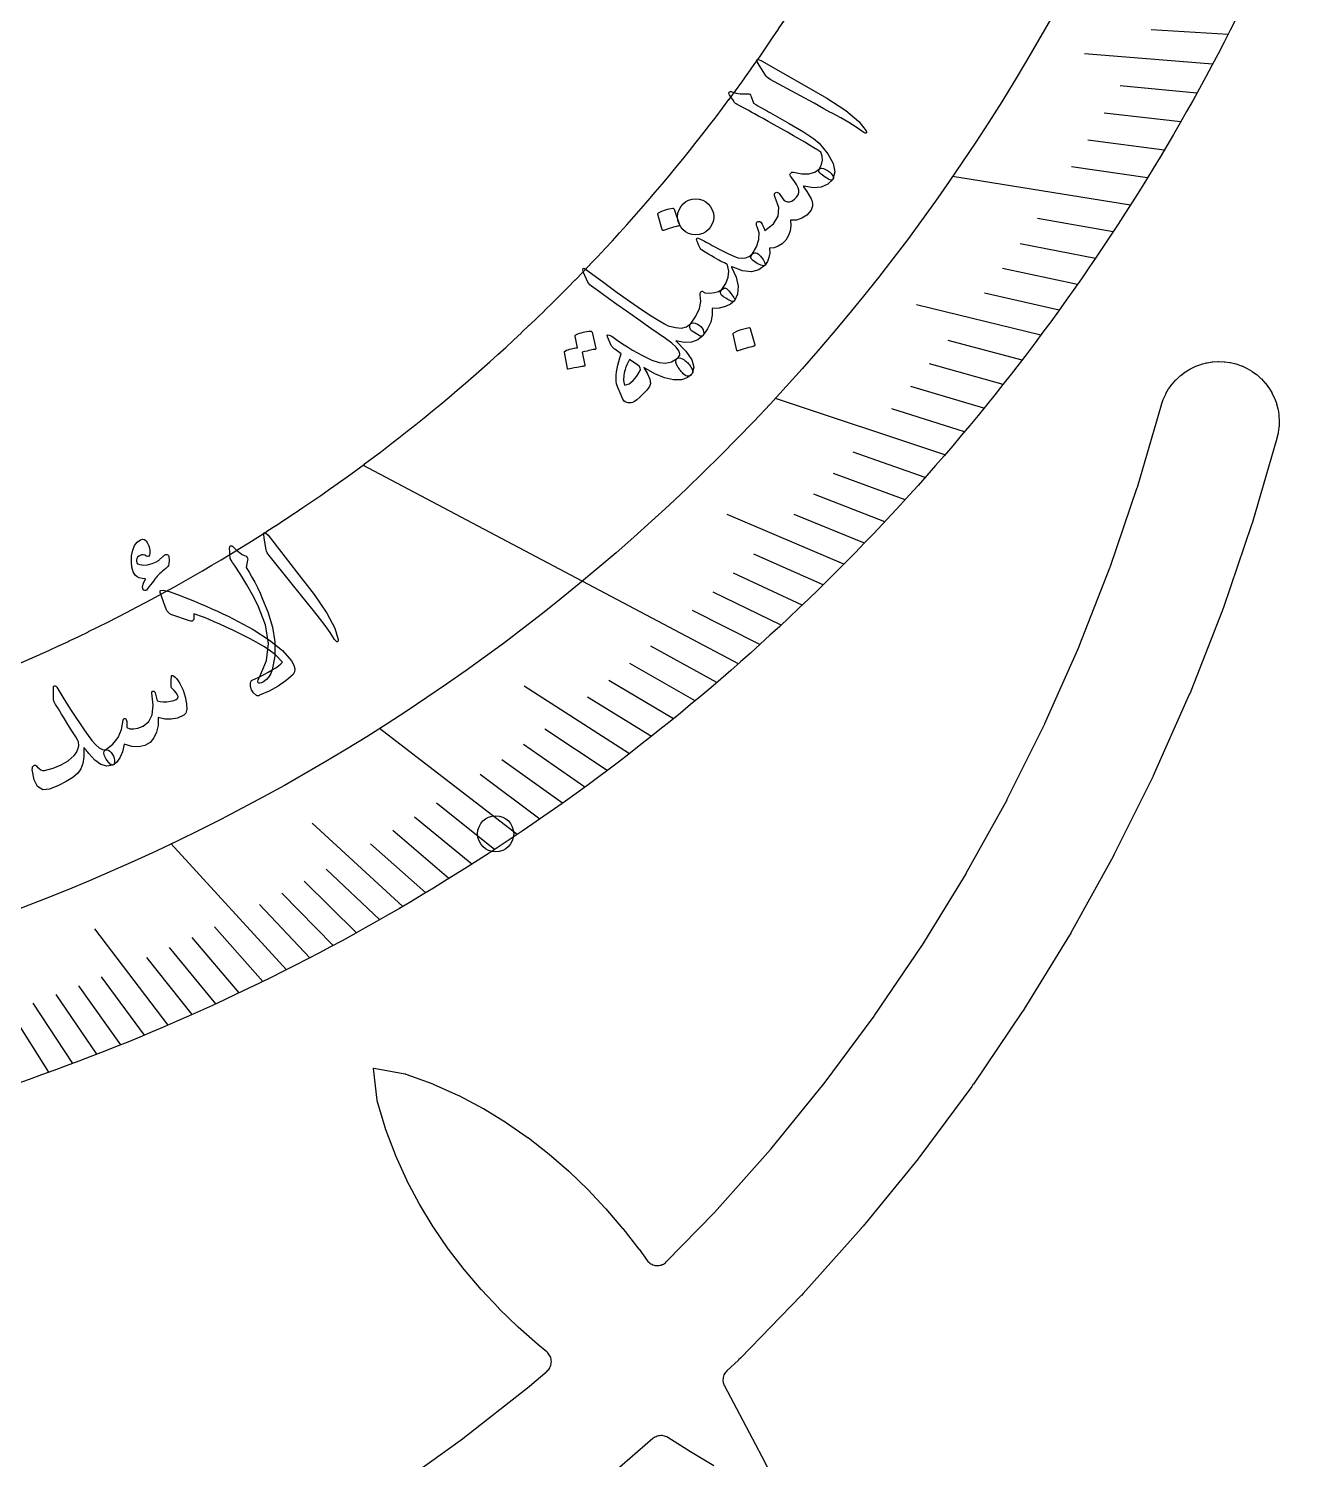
# Model space of a CAD drawing. Header units: millimetres. Extents: x -60 to 60, y -60 to 60.
# Drawn here: x 14.18 to 39.58, y -30.88 to -2.32 of the extents above; entities that cross this region are included whole.
import ezdxf

# ---------------------------------------------------------------- set-up
doc = ezdxf.new("R2010")
doc.units = ezdxf.units.MM
for name, color, linetype in [('CUT_INNER', 6, 'Continuous'), ('ENGRAVE', 7, 'Continuous'), ('ENGRAVE_FINE', 8, 'Continuous'), ('TEXT', 5, 'Continuous')]:
    doc.layers.add(name, color=color, linetype=linetype)

msp = doc.modelspace()

# ---------------------------------------------------------------- linework, layer by layer
at = {"layer": 'CUT_INNER'}
for points in [[(38.2791, -2.1219), (38.1602, -2.3564), (38.0398, -2.5902), (37.918, -2.8232), (37.7948, -3.0555), (37.6701, -3.287), (37.544, -3.5178), (37.4165, -3.7477), (37.2876, -3.9769), (37.1573, -4.2053), (37.0256, -4.4329), (36.8925, -4.6597), (36.758, -4.8856), (36.6222, -5.1108), (36.4849, -5.3351), (36.3463, -5.5585), (36.2063, -5.7811), (36.0649, -6.0028), (35.9222, -6.2237), (35.7781, -6.4436), (35.6327, -6.6627), (35.486, -6.8809), (35.3379, -7.0982), (35.1885, -7.3146), (35.0377, -7.53), (34.8857, -7.7446), (34.7323, -7.9581), (34.5776, -8.1708), (34.4216, -8.3825), (34.2643, -8.5932), (34.1057, -8.803), (33.9459, -9.0117), (33.7848, -9.2195), (33.6223, -9.4263), (33.4587, -9.6321), (33.2937, -9.8369), (33.1276, -10.0407), (32.9601, -10.2435), (32.7914, -10.4452), (32.6215, -10.6459), (32.4504, -10.8455), (32.278, -11.0441), (32.1045, -11.2416), (31.9297, -11.4381), (31.7537, -11.6335), (31.5765, -11.8278), (31.3981, -12.021), (31.2186, -12.2131), (31.0379, -12.4041), (30.856, -12.594), (30.6729, -12.7827), (30.4887, -12.9704), (30.3033, -13.1569), (30.1168, -13.3422), (29.9292, -13.5265), (29.7404, -13.7095), (29.5505, -13.8914), (29.3596, -14.0722), (29.1675, -14.2517), (28.9743, -14.4301), (28.78, -14.6073), (28.5846, -14.7833), (28.3881, -14.9581), (28.1906, -15.1316), (27.992, -15.304), (27.7924, -15.4752), (27.5917, -15.6451), (27.39, -15.8138), (27.1873, -15.9812), (26.9835, -16.1474), (26.7787, -16.3123), (26.5729, -16.476), (26.3661, -16.6384), (26.1583, -16.7996), (25.9496, -16.9594), (25.7398, -17.118), (25.5291, -17.2753), (25.3174, -17.4313), (25.1048, -17.586), (24.8912, -17.7394), (24.6767, -17.8915), (24.4612, -18.0422), (24.2448, -18.1916), (24.0276, -18.3397), (23.8094, -18.4865), (23.5903, -18.6319), (23.3703, -18.776), (23.1495, -18.9187), (22.9278, -19.0601), (22.7052, -19.2001), (22.4817, -19.3387), (22.2575, -19.476), (22.0323, -19.6119), (21.8064, -19.7464), (21.5796, -19.8795), (21.352, -20.0112), (21.1236, -20.1415), (20.8944, -20.2704), (20.6645, -20.3979), (20.4337, -20.524), (20.2022, -20.6487), (19.9699, -20.7719), (19.7369, -20.8937), (19.5031, -21.0141), (19.2686, -21.1331), (19.0334, -21.2506), (18.7974, -21.3666), (18.5608, -21.4812), (18.3234, -21.5944), (18.0854, -21.7061), (17.8466, -21.8163), (17.6072, -21.9251), (17.3672, -22.0324), (17.1264, -22.1382), (16.8851, -22.2426), (16.6431, -22.3455), (16.4005, -22.4468), (16.1572, -22.5467), (15.9134, -22.6451), (15.6689, -22.742), (15.4239, -22.8374), (15.1783, -22.9313), (14.9321, -23.0237), (14.6853, -23.1145), (14.438, -23.2039), (14.1902, -23.2917), (13.9418, -23.378)], [(14.0094, -14.9881), (14.2049, -14.9022), (14.2063, -14.9016), (14.4013, -14.8144), (14.4026, -14.8138), (14.5971, -14.7255), (14.5985, -14.7248), (14.7924, -14.6353), (14.7938, -14.6347), (14.9871, -14.5439), (14.9885, -14.5433), (15.1812, -14.4514), (15.1826, -14.4507), (15.3748, -14.3576), (15.3762, -14.357), (15.5678, -14.2627), (15.5692, -14.262), (15.7603, -14.1666), (15.7616, -14.1659), (15.9521, -14.0693), (15.9535, -14.0686), (16.1433, -13.9708), (16.1447, -13.9701), (16.3339, -13.8712), (16.3353, -13.8705), (16.524, -13.7704), (16.5253, -13.7697), (16.7133, -13.6684), (16.7147, -13.6677), (16.9021, -13.5653), (16.9034, -13.5646), (17.0902, -13.461), (17.0916, -13.4603), (17.2777, -13.3556), (17.279, -13.3548), (17.4645, -13.249), (17.4658, -13.2482), (17.6507, -13.1412), (17.652, -13.1405), (17.8362, -13.0324), (17.8375, -13.0316), (18.021, -12.9224), (18.0223, -12.9216), (18.2052, -12.8112), (18.2065, -12.8104), (18.3886, -12.699), (18.3899, -12.6981), (18.5714, -12.5856), (18.5727, -12.5847), (18.7535, -12.471), (18.7548, -12.4702), (18.9349, -12.3554), (18.9361, -12.3546), (19.1155, -12.2387), (19.1168, -12.2378), (19.2955, -12.1208), (19.2967, -12.12), (19.4747, -12.0019), (19.4759, -12.001), (19.6531, -11.8819), (19.6544, -11.881), (19.8309, -11.7607), (19.8321, -11.7598), (20.0079, -11.6385), (20.0091, -11.6376), (20.1841, -11.5152), (20.1854, -11.5143), (20.3596, -11.3908), (20.3608, -11.3899), (20.5343, -11.2653), (20.5355, -11.2644), (20.7082, -11.1388), (20.7095, -11.1379), (20.8814, -11.0112), (20.8826, -11.0103), (21.0538, -10.8826), (21.055, -10.8816), (21.2253, -10.7528), (21.2266, -10.7519), (21.3961, -10.6221), (21.3973, -10.6211), (21.5661, -10.4903), (21.5673, -10.4893), (21.7353, -10.3574), (21.7365, -10.3565), (21.9036, -10.2235), (21.9048, -10.2226), (22.0711, -10.0886), (22.0723, -10.0877), (22.2378, -9.9527), (22.239, -9.9517), (22.4037, -9.8157), (22.4049, -9.8148), (22.5687, -9.6778), (22.5699, -9.6768), (22.7328, -9.5388), (22.734, -9.5378), (22.8961, -9.3988), (22.8973, -9.3978), (23.0586, -9.2578), (23.0597, -9.2568), (23.2202, -9.1158), (23.2213, -9.1148), (23.3809, -8.9728), (23.382, -8.9718), (23.5407, -8.8289), (23.5418, -8.8279), (23.6996, -8.684), (23.7007, -8.6829), (23.8576, -8.5381), (23.8588, -8.537), (24.0148, -8.3912), (24.0159, -8.3901), (24.171, -8.2434), (24.1721, -8.2423), (24.3264, -8.0946), (24.3275, -8.0935), (24.4808, -7.9448), (24.4819, -7.9438), (24.6343, -7.7941), (24.6353, -7.7931), (24.7868, -7.6425), (24.7879, -7.6414), (24.9384, -7.49), (24.9395, -7.4889), (25.0891, -7.3365), (25.0902, -7.3354), (25.2389, -7.1821), (25.2399, -7.181), (25.3877, -7.0268), (25.3887, -7.0256), (25.5355, -6.8705), (25.5366, -6.8694), (25.6824, -6.7134), (25.6834, -6.7123), (25.8283, -6.5554), (25.8293, -6.5542), (25.9732, -6.3964), (25.9743, -6.3953), (26.1172, -6.2366), (26.1182, -6.2355), (26.2602, -6.0759), (26.2612, -6.0748), (26.4022, -5.9144), (26.4032, -5.9132), (26.5432, -5.7519), (26.5442, -5.7508), (26.6832, -5.5886), (26.6842, -5.5875), (26.8222, -5.4245), (26.8231, -5.4233), (26.9601, -5.2595), (26.9611, -5.2583), (27.0971, -5.0936), (27.0981, -5.0924), (27.233, -4.9269), (27.234, -4.9257), (27.368, -4.7594), (27.3689, -4.7582), (27.5019, -4.5911), (27.5028, -4.5899), (27.6347, -4.4219), (27.6357, -4.4207), (27.7665, -4.252), (27.7675, -4.2507), (27.8973, -4.0812), (27.8982, -4.08), (28.027, -3.9096), (28.0279, -3.9084), (28.1557, -3.7372), (28.1566, -3.736), (28.2833, -3.5641), (28.2842, -3.5629), (28.4098, -3.3902), (28.4107, -3.3889), (28.5353, -3.2155), (28.5362, -3.2142), (28.6597, -3.04), (28.6606, -3.0387), (28.783, -2.8637), (28.7839, -2.8625), (28.9052, -2.6868), (28.9061, -2.6855), (29.0264, -2.509), (29.0272, -2.5078), (29.1464, -2.3306), (29.1473, -2.3293), (29.2654, -2.1514)], [(21.4729, -31.4423), (22.8376, -30.4655), (22.8465, -30.4588), (24.1665, -29.4225), (24.1751, -29.4154), (24.5245, -29.1151), (24.5421, -29.0984), (24.558, -29.0802), (24.572, -29.0605), (24.584, -29.0395), (24.594, -29.0175), (24.6018, -28.9946), (24.6074, -28.9711), (24.6106, -28.9471), (24.6116, -28.9229), (24.6101, -28.8988), (24.6064, -28.8749), (24.6004, -28.8515), (24.5921, -28.8287), (24.5817, -28.8069), (24.5692, -28.7862), (24.5548, -28.7668), (24.5385, -28.7489), (24.5206, -28.7326), (24.3384, -28.5824), (24.3348, -28.5793), (23.9474, -28.2343), (23.9435, -28.2307), (23.5724, -27.8711), (23.5683, -27.867), (23.2148, -27.4914), (23.2107, -27.4868), (22.876, -27.094), (22.8719, -27.089), (22.5571, -26.678), (22.5531, -26.6725), (22.2591, -26.2421), (22.2553, -26.2363), (21.9831, -25.7856), (21.9796, -25.7794), (21.7303, -25.3074), (21.727, -25.3007), (21.5023, -24.8059), (21.4992, -24.7985), (21.3024, -24.2788), (21.2993, -24.2696), (21.1378, -23.7177), (21.1366, -23.7126), (21.1358, -23.7075), (21.0612, -23.0741), (21.0608, -23.0684), (21.0665, -23.0691), (21.694, -23.1828), (21.6991, -23.184), (21.7041, -23.1855), (22.2449, -23.381), (22.2539, -23.3846), (22.7604, -23.6133), (22.7676, -23.6169), (23.2475, -23.8718), (23.254, -23.8755), (23.7096, -24.1536), (23.7156, -24.1576), (24.1484, -24.4572), (24.1541, -24.4614), (24.5653, -24.7815), (24.5706, -24.7859), (24.9612, -25.1256), (24.966, -25.13), (25.3373, -25.4884), (25.3416, -25.4928), (25.6945, -25.869), (25.6983, -25.8732), (26.0342, -26.266), (26.0376, -26.2701), (26.3579, -26.6782), (26.3607, -26.682), (26.5231, -26.9059), (26.5382, -26.9248), (26.5551, -26.9421), (26.5736, -26.9577), (26.5935, -26.9715), (26.6146, -26.9832), (26.6368, -26.9929), (26.6598, -27.0004), (26.6834, -27.0056), (26.7074, -27.0085), (26.7316, -27.0091), (26.7557, -27.0073), (26.7796, -27.0032), (26.8029, -26.9969), (26.8255, -26.9883), (26.8472, -26.9775), (26.8677, -26.9648), (26.8869, -26.9501), (26.9046, -26.9336), (27.8578, -25.9546), (27.8654, -25.9465), (28.9817, -24.6934), (28.9889, -24.6849), (30.0485, -23.3835), (30.0553, -23.3747), (31.0562, -22.0276), (31.0626, -22.0185), (32.0027, -20.6283), (32.0088, -20.619), (32.8863, -19.1884), (32.8919, -19.1788), (33.7051, -17.7107), (33.7102, -17.7009), (34.4575, -16.1982), (34.4622, -16.1882), (35.1421, -14.6538), (35.1464, -14.6435), (35.7575, -13.0805), (35.7613, -13.0701), (36.3026, -11.4815), (36.3059, -11.4709), (36.7843, -9.8319), (36.7862, -9.8261), (36.8216, -9.7235), (36.8262, -9.7121), (36.8703, -9.6163), (36.876, -9.6054), (36.9293, -9.5144), (36.936, -9.5041), (36.9979, -9.4187), (37.0056, -9.4092), (37.0756, -9.3303), (37.0842, -9.3215), (37.1616, -9.2498), (37.171, -9.242), (37.255, -9.1782), (37.2652, -9.1713), (37.3551, -9.1161), (37.3658, -9.1102), (37.4607, -9.0641), (37.472, -9.0593), (37.5709, -9.0227), (37.5826, -9.0191), (37.6847, -8.9924), (37.6967, -8.9898), (37.8008, -8.9733), (37.813, -8.9719), (37.9183, -8.9656), (37.9306, -8.9655), (38.036, -8.9696), (38.0482, -8.9707), (38.1527, -8.985), (38.1647, -8.9873), (38.2673, -9.0118), (38.2791, -9.0153), (38.3788, -9.0498), (38.3902, -9.0543), (38.486, -9.0984), (38.4969, -9.1041), (38.5879, -9.1574), (38.5982, -9.1641), (38.6836, -9.226), (38.6931, -9.2337), (38.772, -9.3037), (38.7808, -9.3123), (38.8525, -9.3897), (38.8603, -9.3991), (38.9241, -9.4832), (38.931, -9.4933), (38.9862, -9.5832), (38.9921, -9.5939), (39.0382, -9.6888), (39.043, -9.7001), (39.0796, -9.799), (39.0832, -9.8107), (39.1099, -9.9128), (39.1125, -9.9248), (39.129, -10.029), (39.1304, -10.0411), (39.1367, -10.1464), (39.1368, -10.1587), (39.1327, -10.2641), (39.1316, -10.2763), (39.1173, -10.3808), (39.115, -10.3929), (39.0897, -10.4984), (39.0882, -10.5044), (38.6012, -12.1729), (38.6004, -12.1756), (38.5851, -12.2237), (38.5843, -12.2263), (38.0232, -13.8732), (38.0223, -13.8758), (38.0049, -13.9232), (38.004, -13.9258), (37.3704, -15.5462), (37.3693, -15.5488), (37.3499, -15.5954), (37.3488, -15.5979), (36.644, -17.1886), (36.6428, -17.1911), (36.6214, -17.2368), (36.6202, -17.2393), (35.8455, -18.7971), (35.8442, -18.7996), (35.8207, -18.8443), (35.8194, -18.8467), (34.9764, -20.3687), (34.975, -20.3711), (34.9496, -20.4147), (34.9482, -20.417), (34.0384, -21.9001), (34.037, -21.9025), (34.0096, -21.9449), (34.0081, -21.9472), (33.0335, -23.3884), (33.0319, -23.3907), (33.0027, -23.4319), (33.0011, -23.4341), (31.9635, -24.8307), (31.9618, -24.8329), (31.9308, -24.8728), (31.9291, -24.8749), (30.8306, -26.2241), (30.8288, -26.2263), (30.7961, -26.2647), (30.7943, -26.2668), (29.637, -27.5659), (29.6351, -27.5679), (29.6007, -27.6049), (29.5988, -27.6069), (28.385, -28.8534), (28.3831, -28.8554), (28.3471, -28.8907), (28.3451, -28.8927), (28.1141, -29.1097), (28.0967, -29.1278), (28.0811, -29.1477), (28.0676, -29.169), (28.0564, -29.1915), (28.0474, -29.2151), (28.0409, -29.2395), (28.0369, -29.2644), (28.0354, -29.2895), (28.0364, -29.3147), (28.04, -29.3397), (28.046, -29.3642), (28.0545, -29.3879), (28.0654, -29.4107), (28.3077, -29.8594), (28.5609, -30.3377), (28.8113, -30.8186), (28.8119, -30.8198), (29.0558, -31.3008)], [(27.852, -31.0062), (27.3906, -30.724), (26.9344, -30.4396), (26.9131, -30.4278), (26.8908, -30.4181), (26.8676, -30.4105), (26.8438, -30.4053), (26.8196, -30.4024), (26.7952, -30.4019), (26.771, -30.4038), (26.747, -30.408), (26.7235, -30.4145), (26.7008, -30.4233), (26.679, -30.4342), (26.6584, -30.4473), (26.6392, -30.4622), (25.7161, -31.2556)]]:
    msp.add_lwpolyline(points, dxfattribs=at)
at = {"layer": 'ENGRAVE'}
for points in [[(36.1661, -5.8444), (32.6185, -5.2711)], [(32.4645, -10.8292), (29.0817, -9.7008)], [(28.3436, -14.9974), (20.8517, -11.0332)], [(14.5844, -23.1512), (10.3062, -16.36)], [(23.9321, -18.4042), (21.181, -16.2886)], [(19.3234, -21.1054), (17.0182, -18.5876)]]:
    msp.add_lwpolyline(points, dxfattribs=at)
for centre, radius in [((0, 17.1454), 39.5786), ((27.4911, -6.0791), 0.36), ((23.4995, -18.39), 0.36)]:
    msp.add_circle(centre, radius, dxfattribs=at)
at = {"layer": 'ENGRAVE_FINE'}
for points in [[(38.1159, -2.4427), (36.5828, -2.3445)], [(37.8076, -3.0315), (35.25, -2.8264)], [(37.4923, -3.6115), (35.9638, -3.4642)], [(37.1703, -4.1828), (35.6449, -4.0111)], [(36.8418, -4.7453), (35.3199, -4.5493)], [(36.507, -5.2992), (34.9891, -5.0789)], [(35.8193, -6.3811), (34.3108, -6.1123)], [(35.4669, -6.9091), (33.9638, -6.6163)], [(35.109, -7.4286), (33.6117, -7.1118)], [(34.7457, -7.9395), (33.2547, -7.5988)], [(34.3774, -8.442), (31.8983, -7.8333)], [(34.004, -8.9361), (32.527, -8.548)], [(33.6259, -9.4218), (32.1565, -9.0101)], [(33.2432, -9.8992), (31.7819, -9.4641)], [(32.856, -10.3683), (31.4033, -9.9099)], [(32.0688, -11.2819), (30.6345, -10.7773)], [(31.6691, -11.7265), (30.2448, -11.1991)], [(31.2656, -12.163), (29.8515, -11.6129)], [(30.4474, -13.0121), (28.1229, -12.0186)], [(30.8583, -12.5915), (29.455, -12.0189)], [(30.0331, -13.4247), (28.6526, -12.8076)], [(29.6154, -13.8295), (28.247, -13.1905)], [(29.1946, -14.2265), (27.8385, -13.5657)], [(28.7706, -14.6158), (27.4274, -13.9334)], [(27.9137, -15.3714), (26.5975, -14.6466)], [(27.4811, -15.7379), (26.1789, -14.9921)], [(27.0458, -16.0968), (25.7581, -15.3304)], [(26.1676, -16.7924), (24.0683, -15.4453)], [(26.6079, -16.4483), (25.3351, -15.6615)], [(25.7249, -17.1292), (24.4829, -16.3022)], [(25.2799, -17.4587), (24.0539, -16.612)], [(24.8327, -17.781), (23.6231, -16.9149)], [(24.3834, -18.0962), (23.1906, -17.2109)], [(23.4788, -18.7052), (22.3205, -17.7824)], [(21.6477, -19.8397), (19.8373, -18.1805)], [(23.0237, -18.9992), (21.8832, -18.058)], [(22.5667, -19.2862), (21.4444, -18.327)], [(22.108, -19.5664), (21.0042, -18.5894)], [(21.1858, -20.1062), (20.1199, -19.0947)], [(20.7223, -20.366), (19.676, -19.3376)], [(20.2574, -20.6191), (19.2309, -19.5742)], [(19.7911, -20.8655), (18.7847, -19.8045)], [(18.8545, -21.3387), (17.8892, -20.2462)], [(16.9669, -22.2074), (15.4997, -20.2871)], [(18.3843, -21.5655), (17.44, -20.4578)], [(17.913, -21.7859), (16.9899, -20.6633)], [(17.4405, -21.9998), (16.539, -20.8627)], [(16.4923, -22.4087), (15.6348, -21.2435)], [(15.5402, -22.7923), (14.7276, -21.6006)], [(16.0167, -22.6036), (15.1815, -21.425)], [(15.0627, -22.9748), (14.273, -21.7703)]]:
    msp.add_lwpolyline(points, dxfattribs=at)
at = {"layer": 'TEXT'}
for points in [[(28.7552, -3.0507), (28.7177, -2.9825), (28.7134, -2.9459), (28.7424, -2.9407), (28.8046, -2.967), (29.6111, -3.4269), (30.1064, -3.7087), (30.4857, -3.9573), (30.7482, -4.1741), (30.8932, -4.3597), (30.901, -4.3807), (30.9027, -4.3956), (30.8982, -4.4045), (30.8876, -4.4074), (30.8747, -4.4065), (30.8601, -4.4022), (30.844, -4.3945), (30.8262, -4.3832), (30.6922, -4.2896), (30.5457, -4.1966), (30.3868, -4.104), (30.2155, -4.0118), (30.1713, -3.9869), (30.0512, -3.9208), (29.8552, -3.8133), (29.5835, -3.664), (28.9788, -3.3361), (28.9481, -3.3166), (28.9218, -3.2958), (28.8999, -3.2737), (28.8824, -3.2503)], [(28.265, -3.7947), (28.2299, -3.7386), (28.2019, -3.6944), (28.1808, -3.6622), (28.1668, -3.6419), (28.1585, -3.628), (28.1548, -3.6152), (28.1555, -3.6035), (28.1606, -3.5929), (28.1703, -3.5837), (28.1825, -3.5791), (28.1972, -3.5791), (28.2143, -3.5837), (28.2972, -3.6075), (28.377, -3.6219), (28.4539, -3.6266), (28.5278, -3.6217), (28.5503, -3.6217), (28.5692, -3.6306), (28.5844, -3.6487), (28.5959, -3.6757), (28.6435, -3.809), (28.6889, -3.8355), (28.7337, -3.8615), (28.7776, -3.8869), (28.8208, -3.9117), (28.8633, -3.9359), (28.905, -3.9596), (28.946, -3.9827), (28.9862, -4.0053), (29.3586, -4.2136), (29.6449, -4.3829), (29.8449, -4.5138), (29.9581, -4.6068), (30.1306, -4.8208), (30.2333, -5.0124), (30.2664, -5.1813), (30.2299, -5.3269), (30.2276, -5.33), (30.2253, -5.3331), (30.223, -5.3362), (30.2207, -5.3393), (30.19, -5.3449), (30.1423, -5.3276), (30.0775, -5.2874), (29.9957, -5.2243), (29.9672, -5.1986), (29.9513, -5.1733), (29.948, -5.1486), (29.9573, -5.1243), (29.9995, -5.0352), (30.0193, -4.9499), (30.0168, -4.8685), (29.9921, -4.7909), (29.9264, -4.7468), (29.8505, -4.6984), (29.7642, -4.6457), (29.6678, -4.5886), (29.5616, -4.5272), (29.4462, -4.4615), (29.3217, -4.3916), (29.188, -4.3174), (29.0574, -4.2433), (28.9398, -4.177), (28.8353, -4.1184), (28.7438, -4.0677), (28.6655, -4.0243), (28.6008, -3.9881), (28.5496, -3.959), (28.5118, -3.937), (28.3174, -3.838), (28.2997, -3.8263), (28.2851, -3.8151), (28.2735, -3.8046), (28.265, -3.7947)], [(28.7163, -6.2754), (28.7079, -6.2533), (28.7033, -6.2331), (28.7027, -6.2149), (28.7059, -6.1986), (28.7127, -6.1853), (28.723, -6.176), (28.7367, -6.1707), (28.7539, -6.1695), (28.7721, -6.1736), (28.789, -6.1845), (28.8046, -6.2024), (28.8189, -6.2271), (28.8246, -6.2413), (28.8309, -6.2557), (28.8377, -6.2702), (28.8449, -6.2848), (28.8522, -6.2998), (28.8591, -6.3153), (28.8655, -6.3313), (28.8714, -6.348), (29.0472, -6.2165), (29.1407, -6.0632), (29.1515, -5.889), (29.0796, -5.6948), (29.0706, -5.673), (29.0652, -5.6535), (29.0634, -5.6363), (29.0653, -5.6213), (29.0717, -5.6077), (29.0812, -5.5978), (29.0939, -5.5916), (29.1097, -5.589), (29.1266, -5.5911), (29.1425, -5.5991), (29.1575, -5.6128), (29.1715, -5.6325), (29.2036, -5.6822), (29.2327, -5.7211), (29.2589, -5.7494), (29.282, -5.7669), (29.3226, -5.782), (29.3659, -5.7806), (29.412, -5.7626), (29.4608, -5.7279), (29.5049, -5.6832), (29.5348, -5.6383), (29.5505, -5.5933), (29.5519, -5.5481), (29.537, -5.4966), (29.5039, -5.4324), (29.4525, -5.3555), (29.3828, -5.2661), (29.3748, -5.2547), (29.3728, -5.2418), (29.3765, -5.2275), (29.3862, -5.2118), (29.3991, -5.1979), (29.4127, -5.1893), (29.4271, -5.186), (29.4422, -5.188), (29.6102, -5.2227), (29.7526, -5.2231), (29.8691, -5.1892), (29.9595, -5.1212), (29.9806, -5.1087), (30.0082, -5.1063), (30.0424, -5.1141), (30.0831, -5.1321), (30.1249, -5.1544), (30.1602, -5.1785), (30.189, -5.2043), (30.2112, -5.2317), (30.229, -5.2605), (30.2384, -5.2854), (30.2395, -5.3065), (30.2322, -5.3238), (30.1255, -5.4277), (29.9939, -5.4861), (29.8378, -5.4989), (29.6575, -5.466), (29.6483, -5.4641), (29.6433, -5.466), (29.6425, -5.4716), (29.6459, -5.4812), (29.7098, -5.5743), (29.7593, -5.6544), (29.7946, -5.7212), (29.8156, -5.7748), (29.8236, -5.822), (29.8225, -5.8663), (29.8122, -5.9079), (29.7927, -5.9466), (29.7074, -6.0427), (29.6104, -6.1081), (29.5018, -6.1426), (29.3819, -6.1464), (29.3922, -6.2555), (29.3798, -6.358), (29.3448, -6.4537), (29.2871, -6.5424), (29.2163, -6.6152), (29.1392, -6.6661), (29.056, -6.6951), (28.9668, -6.7022), (28.9682, -6.8017), (28.9535, -6.8915), (28.923, -6.9714), (28.8765, -7.0413), (28.8433, -7.0564), (28.7904, -7.0456), (28.7181, -7.0088), (28.6262, -6.9462), (28.603, -6.9214), (28.5936, -6.8926), (28.598, -6.8599), (28.6161, -6.8232), (28.7056, -6.6739), (28.752, -6.5326), (28.7555, -6.3998), (28.7163, -6.2754)], [(26.7338, -6.0239), (26.7332, -6.0174), (26.7352, -6.0108), (26.7398, -6.004), (26.747, -5.9971), (26.8154, -5.9634), (26.8861, -5.9369), (26.9592, -5.9176), (27.0347, -5.9055), (27.0441, -5.906), (27.0514, -5.909), (27.0567, -5.9145), (27.06, -5.9223), (27.1664, -6.239), (27.1674, -6.2483), (27.1633, -6.2556), (27.154, -6.261), (27.1396, -6.2643), (27.1272, -6.2671), (27.108, -6.272), (27.0821, -6.2789), (27.0494, -6.2878), (27.0097, -6.299), (26.9627, -6.3129), (26.9083, -6.3293), (26.8467, -6.3483), (26.8376, -6.35), (26.8309, -6.349), (26.8267, -6.3453), (26.8248, -6.3388)], [(27.6085, -6.7376), (27.5964, -6.726), (27.5827, -6.7054), (27.5672, -6.6761), (27.55, -6.6379), (27.535, -6.6001), (27.5232, -6.5694), (27.5145, -6.5457), (27.5092, -6.5292), (27.5114, -6.5085), (27.5226, -6.4992), (27.5426, -6.5011), (27.5716, -6.5144), (27.5903, -6.5248), (27.6127, -6.5368), (27.639, -6.5506), (27.669, -6.5661), (27.7024, -6.5835), (27.7386, -6.6031), (27.7777, -6.6247), (27.8196, -6.6484), (27.9983, -6.7429), (28.1437, -6.8152), (28.2558, -6.8655), (28.3343, -6.894), (28.4146, -6.9054), (28.4884, -6.8974), (28.5556, -6.87), (28.6161, -6.8232), (28.6332, -6.8095), (28.652, -6.801), (28.6725, -6.7977), (28.6949, -6.7996), (28.7201, -6.8069), (28.7438, -6.8205), (28.766, -6.8402), (28.7868, -6.8662), (28.8362, -6.9306), (28.8677, -6.9813), (28.8811, -7.0182), (28.8765, -7.0413), (28.7532, -7.1369), (28.6019, -7.175), (28.423, -7.1554), (28.2169, -7.0781), (28.209, -7.0761), (28.2047, -7.0764), (28.2039, -7.0792), (28.2066, -7.0843), (28.2982, -7.2844), (28.3385, -7.4628), (28.3274, -7.6192), (28.2651, -7.7531), (28.2534, -7.7642), (28.2383, -7.7692), (28.2199, -7.768), (28.1981, -7.7606), (28.17, -7.7464), (28.1357, -7.7272), (28.095, -7.7031), (28.048, -7.674), (28.007, -7.6402), (27.987, -7.6047), (27.9881, -7.5675), (28.0102, -7.5286), (28.0928, -7.4062), (28.14, -7.2841), (28.1518, -7.1627), (28.1284, -7.0421), (28.12, -7.033), (28.0985, -7.0189), (28.064, -6.9998), (28.0163, -6.9756), (27.9869, -6.9607), (27.9512, -6.9413), (27.9094, -6.9175), (27.8614, -6.8894), (27.8074, -6.8571), (27.7472, -6.8211), (27.6809, -6.7812), (27.6085, -6.7376)], [(27.1434, -9.0856), (27.1096, -9.0262), (27.0926, -8.9778), (27.0926, -8.9405), (27.1095, -8.9141), (27.1408, -8.8859), (27.1627, -8.86), (27.1751, -8.8364), (27.1782, -8.8151), (27.1566, -8.7527), (27.1014, -8.681), (27.0129, -8.5999), (26.891, -8.5093), (26.5979, -8.3058), (26.3378, -8.1238), (26.1104, -7.9635), (25.9156, -7.8251), (25.7531, -7.7089), (25.6225, -7.6152), (25.5238, -7.5443), (25.4569, -7.496), (25.4143, -7.4624), (25.3806, -7.4323), (25.356, -7.4059), (25.3402, -7.3832), (25.254, -7.19), (25.2426, -7.1368), (25.2456, -7.1075), (25.263, -7.1019), (25.2949, -7.1202), (25.6288, -7.3699), (25.9266, -7.588), (26.1881, -7.7746), (26.4132, -7.9301), (26.6014, -8.055), (26.7527, -8.15), (26.8667, -8.2153), (26.9434, -8.251), (27.0878, -8.2903), (27.2104, -8.2975), (27.311, -8.2726), (27.3895, -8.2158), (27.4145, -8.1981), (27.4457, -8.1925), (27.483, -8.1991), (27.5265, -8.2177), (27.5622, -8.2399), (27.5927, -8.267), (27.618, -8.2991), (27.638, -8.3361), (27.6501, -8.3718), (27.6542, -8.4021), (27.6504, -8.427), (27.6387, -8.4466), (27.5319, -8.5317), (27.4052, -8.5782), (27.2587, -8.5857), (27.0929, -8.5544), (27.2922, -8.7563), (27.4137, -8.9318), (27.4571, -9.0812), (27.4223, -9.204), (27.4045, -9.2273), (27.386, -9.2445), (27.3668, -9.2556), (27.3468, -9.2607), (27.3221, -9.2601), (27.2968, -9.2514), (27.2707, -9.2346), (27.2439, -9.2097), (27.2304, -9.1939), (27.2171, -9.1784), (27.2039, -9.163), (27.1909, -9.1477), (27.1783, -9.1325), (27.1661, -9.117), (27.1545, -9.1014), (27.1434, -9.0856)], [(28.0102, -7.5286), (28.0375, -7.5122), (28.0597, -7.5023), (28.077, -7.4987), (28.0892, -7.5016), (28.1039, -7.5106), (28.1201, -7.5236), (28.1379, -7.5405), (28.1573, -7.5613), (28.2159, -7.6322), (28.2534, -7.6878), (28.2698, -7.7281), (28.2651, -7.7531), (28.1856, -7.8214), (28.0844, -7.8703), (27.9618, -7.8996), (27.8178, -7.9092), (27.8202, -8.0441), (27.7907, -8.1793), (27.7294, -8.3145), (27.6361, -8.4494), (27.6216, -8.4599), (27.6042, -8.4631), (27.5838, -8.459), (27.5606, -8.4476), (27.4236, -8.3621), (27.4084, -8.3525), (27.3954, -8.3385), (27.3846, -8.3199), (27.376, -8.297), (27.3722, -8.2761), (27.3727, -8.2562), (27.3776, -8.237), (27.3869, -8.2186), (27.4964, -8.058), (27.5653, -7.907), (27.5936, -7.766), (27.5817, -7.6354), (27.5789, -7.6189), (27.58, -7.6034), (27.5853, -7.5891), (27.5946, -7.5758), (27.6061, -7.5662), (27.618, -7.5625), (27.6302, -7.5648), (27.6427, -7.5731), (27.6535, -7.5822), (27.6636, -7.5893), (27.6729, -7.5945), (27.6815, -7.5977), (27.7808, -7.6008), (27.8687, -7.5903), (27.9452, -7.5662), (28.0102, -7.5286)], [(25.087, -8.4571), (25.0869, -8.4505), (25.0895, -8.444), (25.0947, -8.4375), (25.1026, -8.4312), (25.138, -8.4159), (25.1737, -8.4023), (25.2095, -8.3905), (25.2455, -8.3805), (25.2819, -8.3722), (25.3193, -8.3658), (25.3575, -8.3611), (25.3965, -8.3582), (25.4061, -8.3596), (25.4137, -8.3637), (25.4194, -8.3704), (25.4231, -8.3797), (25.4991, -8.7082), (25.4983, -8.7143), (25.4932, -8.7193), (25.4838, -8.7233), (25.4701, -8.7262), (25.4594, -8.7269), (25.4433, -8.7294), (25.4217, -8.7335), (25.3947, -8.7394), (25.3619, -8.7469), (25.323, -8.7561), (25.278, -8.7669), (25.2269, -8.7793), (25.2808, -9.0372), (25.2809, -9.0466), (25.276, -9.0536), (25.2662, -9.0582), (25.2515, -9.0603), (25.2387, -9.0621), (25.219, -9.0654), (25.1923, -9.0701), (25.1587, -9.0762), (25.1177, -9.0841), (25.0691, -9.094), (25.013, -9.1059), (24.9492, -9.1197), (24.9411, -9.1195), (24.9353, -9.1172), (24.9319, -9.1126), (24.9309, -9.1058), (24.8712, -8.7819), (24.8712, -8.7753), (24.8739, -8.7689), (24.8792, -8.7625), (24.8871, -8.7561), (24.9164, -8.7423), (24.9461, -8.7301), (24.9763, -8.7198), (25.007, -8.7113), (25.0381, -8.7044), (25.0693, -8.699), (25.1006, -8.695), (25.1322, -8.6925)], [(26.6182, -8.938), (26.7619, -8.9871), (26.8917, -8.9995), (27.0077, -8.9752), (27.1095, -8.9141), (27.1384, -8.8983), (27.1719, -8.8954), (27.2099, -8.9055), (27.2524, -8.9286), (27.2727, -8.9433), (27.2926, -8.959), (27.3121, -8.9757), (27.3314, -8.9935), (27.3498, -9.0124), (27.3669, -9.0328), (27.3827, -9.0546), (27.3971, -9.0777), (27.4184, -9.1182), (27.4301, -9.1523), (27.4323, -9.18), (27.425, -9.2012), (27.3801, -9.2479), (27.3286, -9.2849), (27.2707, -9.3122), (27.2063, -9.3297), (27.0498, -9.3317), (26.8723, -9.292), (26.6741, -9.2104), (26.4553, -9.0872), (26.5309, -9.2146), (26.5755, -9.3196), (26.5891, -9.4022), (26.5717, -9.4622), (26.5544, -9.4868), (26.5352, -9.5119), (26.5142, -9.5375), (26.4912, -9.5636), (26.4662, -9.5904), (26.439, -9.618), (26.4095, -9.6464), (26.3778, -9.6756), (26.3176, -9.7274), (26.2684, -9.7643), (26.2303, -9.7863), (26.2032, -9.7936), (26.1466, -9.7927), (26.1006, -9.7801), (26.0654, -9.7558), (26.0408, -9.7198), (25.9822, -9.59), (25.94, -9.4862), (25.9142, -9.4086), (25.9051, -9.3569), (25.9038, -9.2981), (25.9064, -9.2367), (25.9129, -9.1727), (25.9234, -9.1061), (25.9376, -9.0369), (25.9558, -8.9651), (25.9777, -8.8906), (26.0035, -8.8135), (25.8808, -8.7227), (25.8667, -8.7111), (25.8538, -8.7003), (25.842, -8.6904), (25.8314, -8.6813), (25.8224, -8.6727), (25.8151, -8.6643), (25.8097, -8.6561), (25.806, -8.648), (25.7329, -8.4701), (25.7268, -8.4428), (25.7384, -8.4325), (25.7678, -8.4391), (25.8149, -8.4626), (25.9221, -8.5387), (26.0276, -8.6098), (26.1314, -8.676), (26.2333, -8.7373), (26.3332, -8.7939), (26.4306, -8.8462), (26.5257, -8.8942), (26.6182, -8.938)], [(28.2378, -8.4183), (28.2375, -8.4115), (28.24, -8.4046), (28.2452, -8.3975), (28.253, -8.3902), (28.3257, -8.3539), (28.4004, -8.3252), (28.4771, -8.3039), (28.5558, -8.2901), (28.5655, -8.2906), (28.5729, -8.2936), (28.578, -8.2992), (28.5809, -8.3073), (28.6717, -8.6359), (28.6722, -8.6456), (28.6675, -8.6533), (28.6576, -8.659), (28.6426, -8.6627), (28.6296, -8.6658), (28.6095, -8.6712), (28.5823, -8.6788), (28.548, -8.6886), (28.5063, -8.7009), (28.4569, -8.716), (28.3997, -8.7339), (28.3348, -8.7547), (28.3254, -8.7566), (28.3186, -8.7557), (28.3144, -8.7519), (28.3128, -8.7452)], [(26.169, -8.9254), (26.1557, -8.9501), (26.1424, -8.9762), (26.129, -9.0035), (26.1157, -9.0322), (26.1029, -9.0625), (26.0915, -9.0949), (26.0813, -9.1293), (26.0725, -9.1656), (26.0641, -9.2015), (26.058, -9.237), (26.0542, -9.2723), (26.0527, -9.3072), (26.0537, -9.3417), (26.0573, -9.3755), (26.0636, -9.4086), (26.0725, -9.4411), (26.1617, -9.4081), (26.2438, -9.3479), (26.3185, -9.2607), (26.3856, -9.1466), (26.3898, -9.1226), (26.3836, -9.0964), (26.3671, -9.0679), (26.3401, -9.0371)], [(16.9521, -13.064), (16.9164, -13.0945), (16.8833, -13.123), (16.8529, -13.1494), (16.825, -13.1738), (16.8001, -13.1962), (16.7785, -13.2168), (16.7602, -13.2356), (16.7451, -13.2525), (16.7302, -13.2705), (16.7125, -13.2925), (16.6918, -13.3185), (16.6683, -13.3484), (16.642, -13.3826), (16.6129, -13.4211), (16.5811, -13.464), (16.5465, -13.5112), (16.5311, -13.5281), (16.5149, -13.5369), (16.4978, -13.5375), (16.4799, -13.53), (16.4559, -13.5008), (16.4536, -13.453), (16.473, -13.3866), (16.5137, -13.3015), (16.4456, -13.2982), (16.3886, -13.2855), (16.3427, -13.2636), (16.308, -13.2324), (16.2661, -13.1609), (16.2402, -13.0728), (16.2301, -12.9682), (16.2355, -12.847), (16.2562, -12.7298), (16.2922, -12.6368), (16.3436, -12.568), (16.4105, -12.5232), (16.4557, -12.5122), (16.4947, -12.5197), (16.5277, -12.5456), (16.5547, -12.59), (16.5752, -12.6428), (16.5887, -12.6941), (16.5954, -12.7439), (16.5952, -12.792), (16.5888, -12.8292), (16.576, -12.8512), (16.5566, -12.8578), (16.5309, -12.8491), (16.498, -12.833), (16.4661, -12.8255), (16.4349, -12.8268), (16.4045, -12.8367), (16.3756, -12.8525), (16.3537, -12.873), (16.3389, -12.8983), (16.3311, -12.9283), (16.3305, -12.9597), (16.3387, -12.9843), (16.3555, -13.002), (16.381, -13.0128), (16.4627, -13.0272), (16.5503, -13.0226), (16.6436, -12.999), (16.7425, -12.9563), (16.7505, -12.9514), (16.7591, -12.9454), (16.7683, -12.9382), (16.7782, -12.9299), (16.7887, -12.9207), (16.8001, -12.9106), (16.8123, -12.8999), (16.8254, -12.8884), (16.8397, -12.8762), (16.8526, -12.865), (16.8641, -12.8549), (16.8741, -12.8459), (16.883, -12.838), (16.8911, -12.8314), (16.8985, -12.8261), (16.905, -12.822), (16.9184, -12.8163), (16.9312, -12.8148), (16.9433, -12.8174), (16.9547, -12.8243), (16.9638, -12.8318), (16.9707, -12.8401), (16.9755, -12.849), (16.9782, -12.8587), (16.9822, -12.935), (16.9791, -12.9947), (16.9691, -13.0377), (16.9521, -13.064)], [(18.8797, -12.4908), (18.871, -12.4135), (18.881, -12.378), (18.9097, -12.3842), (18.9572, -12.4323), (19.5274, -13.165), (19.8778, -13.6143), (20.1336, -13.9888), (20.2935, -14.2893), (20.3568, -14.5163), (20.3561, -14.5386), (20.3519, -14.5531), (20.3444, -14.5596), (20.3335, -14.5582), (20.3218, -14.5525), (20.31, -14.5429), (20.2981, -14.5296), (20.2859, -14.5124), (20.1977, -14.3748), (20.0978, -14.2329), (19.9862, -14.0868), (19.863, -13.9362), (19.8317, -13.8963), (19.7458, -13.7894), (19.6057, -13.6152), (19.4115, -13.3736), (18.9775, -12.8399), (18.9566, -12.8102), (18.9402, -12.7809), (18.9284, -12.7521), (18.9211, -12.7238)], [(19.0398, -15.1195), (19.0133, -15.1929), (18.9752, -15.2571), (18.9255, -15.3121), (18.8641, -15.3579), (18.8252, -15.3777), (18.7947, -15.3872), (18.7726, -15.3863), (18.7589, -15.3751), (18.7533, -15.3539), (18.7571, -15.3261), (18.7704, -15.2917), (18.7931, -15.2507), (18.9274, -14.9347), (18.9652, -14.5921), (18.9074, -14.2237), (18.7552, -13.8298), (18.6499, -13.6225), (18.5364, -13.4207), (18.4149, -13.2243), (18.2855, -13.0332), (18.2481, -12.9779), (18.2211, -12.9321), (18.2048, -12.896), (18.1989, -12.8695), (18.1972, -12.8308), (18.1955, -12.7965), (18.1938, -12.7666), (18.1921, -12.7411), (18.1907, -12.7199), (18.1897, -12.7028), (18.1891, -12.6899), (18.189, -12.6811), (18.1916, -12.6682), (18.1959, -12.6582), (18.2019, -12.6509), (18.2096, -12.6465), (18.2214, -12.6445), (18.2317, -12.6451), (18.2405, -12.6483), (18.2477, -12.6541), (18.3227, -12.7252), (18.3877, -12.7797), (18.4426, -12.8176), (18.4875, -12.839), (18.5205, -12.8536), (18.5419, -12.8742), (18.5518, -12.9008), (18.55, -12.9335), (18.5211, -13.0797), (18.5788, -13.1707), (18.6353, -13.267), (18.6906, -13.3688), (18.7446, -13.4761), (18.7977, -13.589), (18.85, -13.7075), (18.9017, -13.8318), (18.9525, -13.9617), (19.0463, -14.2671), (19.0925, -14.5619), (19.0905, -14.8461), (19.0398, -15.1195)], [(18.6384, -15.3269), (18.758, -15.2712), (18.8649, -15.2182), (18.9592, -15.1682), (19.0408, -15.1211), (19.1101, -15.0772), (19.1675, -15.0367), (19.2129, -14.9995), (19.2465, -14.9658), (19.101, -14.816), (18.886, -14.6601), (18.6026, -14.4971), (18.2521, -14.3254), (18.1192, -14.2642), (17.9966, -14.2087), (17.8841, -14.1588), (17.7817, -14.1146), (17.6895, -14.0765), (17.6074, -14.0448), (17.5354, -14.0194), (17.4735, -14.0005), (17.4737, -14.1129), (17.4591, -14.1345), (17.4402, -14.1467), (17.4171, -14.1493), (17.3897, -14.1424), (17.0349, -14.0191), (16.9987, -14.0009), (16.9685, -13.9768), (16.9444, -13.9467), (16.9262, -13.9107), (16.8131, -13.5983), (16.8061, -13.5758), (16.8042, -13.558), (16.8075, -13.5449), (16.8159, -13.5366), (16.8742, -13.5323), (16.9853, -13.5586), (17.1495, -13.6149), (17.3675, -13.7007), (17.4894, -13.7504), (17.6086, -13.8001), (17.7248, -13.8499), (17.8382, -13.8997), (17.9488, -13.9497), (18.0564, -13.9999), (18.161, -14.0503), (18.2628, -14.1008), (18.6603, -14.3171), (18.9875, -14.5282), (19.2426, -14.7361), (19.4244, -14.9424), (19.4711, -15.0247), (19.492, -15.0967), (19.4869, -15.1585), (19.4557, -15.21), (19.3163, -15.3346), (19.1585, -15.446), (18.9827, -15.5438), (18.7889, -15.6278), (18.7707, -15.6348), (18.7546, -15.6377), (18.7407, -15.6367), (18.729, -15.6317), (18.6687, -15.5762), (18.6287, -15.5162), (18.6088, -15.4518), (18.6089, -15.383), (18.613, -15.3603), (18.6192, -15.3434), (18.6277, -15.3322), (18.6384, -15.3269)], [(17.0306, -15.2418), (17.0352, -15.233), (17.0445, -15.2302), (17.0586, -15.2335), (17.0775, -15.2427), (17.1027, -15.262), (17.1308, -15.2936), (17.1617, -15.3375), (17.1954, -15.3939), (17.2313, -15.4592), (17.2617, -15.5253), (17.2866, -15.5922), (17.306, -15.6598), (17.3311, -15.7981), (17.3342, -15.9052), (17.3153, -15.9811), (17.2745, -16.0258), (17.1517, -16.0807), (17.0253, -16.1067), (16.8957, -16.1037), (16.7631, -16.0717), (16.762, -16.2283), (16.7347, -16.3636), (16.6813, -16.4774), (16.6018, -16.5696), (16.5006, -16.6308), (16.3806, -16.6566), (16.2422, -16.6469), (16.0857, -16.6016), (16.0499, -16.7557), (16.0001, -16.877), (15.9365, -16.9654), (15.8595, -17.0208), (15.8381, -17.0193), (15.8089, -16.9985), (15.7718, -16.9584), (15.727, -16.8991), (15.6917, -16.8364), (15.6782, -16.7844), (15.6865, -16.7432), (15.7165, -16.7127), (15.859, -16.6026), (15.9651, -16.4677), (16.0346, -16.3083), (16.0674, -16.1248), (16.0691, -16.1148), (16.0722, -16.1067), (16.0768, -16.1005), (16.0829, -16.0963), (16.0914, -16.0932), (16.0998, -16.0923), (16.1082, -16.0934), (16.1166, -16.0967), (16.1287, -16.1134), (16.1363, -16.148), (16.1394, -16.2005), (16.1379, -16.2709), (16.1967, -16.2962), (16.271, -16.2997), (16.3606, -16.2815), (16.4655, -16.2412), (16.5775, -16.1533), (16.644, -16.0144), (16.6646, -15.8247), (16.639, -15.5845), (16.6375, -15.5723), (16.6384, -15.5626), (16.6416, -15.5554), (16.6471, -15.5508), (16.6569, -15.5468), (16.6663, -15.5452), (16.6753, -15.5459), (16.684, -15.5489), (16.6924, -15.5552), (16.6992, -15.5623), (16.7043, -15.5703), (16.7078, -15.5791), (16.7463, -15.7374), (16.8034, -15.7523), (16.8663, -15.7588), (16.9351, -15.7568), (17.0097, -15.7465), (17.0787, -15.729), (17.1271, -15.7078), (17.1549, -15.683), (17.1621, -15.6544), (17.1522, -15.6218), (17.127, -15.5812), (17.0865, -15.5327), (17.0307, -15.4761), (17.0243, -15.4553), (17.0222, -15.4092), (17.0243, -15.3381), (17.0306, -15.2418)], [(15.7165, -16.7127), (15.7471, -16.713), (15.7757, -16.7226), (15.8024, -16.7414), (15.8271, -16.7694), (15.8521, -16.8067), (15.8716, -16.8445), (15.8855, -16.8827), (15.8938, -16.9215), (15.8958, -16.9571), (15.8907, -16.9854), (15.8786, -17.0067), (15.8595, -17.0208), (15.7418, -17.0406), (15.6223, -17.0085), (15.5012, -16.9245), (15.3785, -16.7888), (15.3596, -16.7643), (15.3433, -16.7431), (15.3294, -16.7252), (15.3181, -16.7105), (15.3093, -16.6991), (15.303, -16.6909), (15.2992, -16.686), (15.2979, -16.6844), (15.2882, -16.6766), (15.2818, -16.6762), (15.2786, -16.683), (15.2788, -16.6972), (15.2794, -16.8558), (15.2598, -16.9892), (15.2201, -17.0972), (15.1604, -17.1799), (15.0593, -17.2677), (14.9314, -17.3501), (14.7769, -17.4268), (14.5958, -17.4975), (14.461, -17.5113), (14.3591, -17.4503), (14.2902, -17.3147), (14.2536, -17.1048), (14.2538, -17.0776), (14.2588, -17.0556), (14.2684, -17.0388), (14.2828, -17.0272), (14.2995, -17.022), (14.3164, -17.0244), (14.3335, -17.0344), (14.3506, -17.052), (14.3872, -17.0896), (14.4232, -17.1146), (14.4586, -17.1271), (14.4933, -17.127), (14.6695, -17.0818), (14.8275, -17.0167), (14.9671, -16.9321), (15.088, -16.8281), (15.1344, -16.7697), (15.1649, -16.705), (15.1794, -16.6338), (15.1779, -16.5564), (15.1624, -16.5264), (15.1215, -16.4586), (15.0555, -16.353), (14.9644, -16.2096), (14.9163, -16.1325), (14.8731, -16.0628), (14.8348, -16.0005), (14.8014, -15.9456), (14.7727, -15.8986), (14.7489, -15.86), (14.7299, -15.8299), (14.7157, -15.8082), (14.6966, -15.7738), (14.6832, -15.7421), (14.6754, -15.713), (14.6734, -15.6865), (14.6737, -15.6524), (14.6741, -15.6206), (14.6744, -15.5911), (14.6748, -15.5639), (14.6749, -15.5392), (14.6747, -15.5169), (14.6741, -15.4971), (14.6731, -15.4799), (14.6736, -15.4654), (14.6775, -15.4541), (14.6848, -15.4459), (14.6955, -15.4408), (14.7095, -15.4402), (14.7218, -15.4434), (14.7322, -15.4506), (14.741, -15.4617), (14.8409, -15.6284), (14.9375, -15.7854), (15.0307, -15.9329), (15.1206, -16.0707), (15.2069, -16.1989), (15.2893, -16.3178), (15.368, -16.4272), (15.4427, -16.5272), (15.5193, -16.6174), (15.5905, -16.6784), (15.6562, -16.7102), (15.7165, -16.7127)]]:
    msp.add_lwpolyline(points, close=True, dxfattribs=at)

doc.saveas('drawing.dxf')
